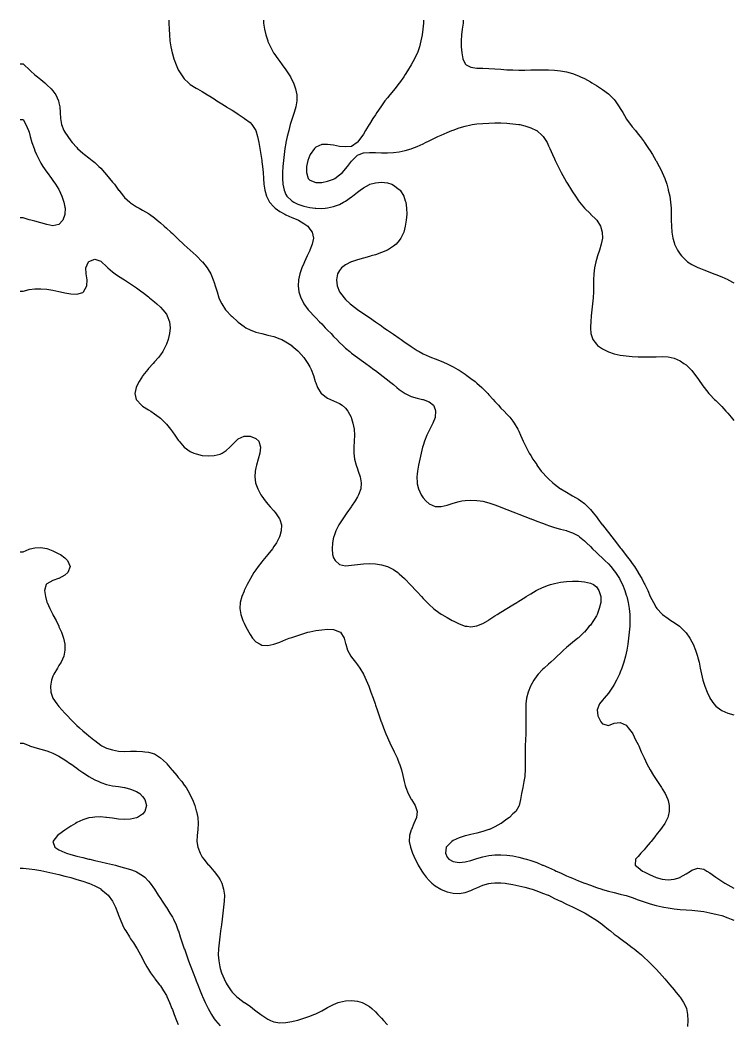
# Model space of a CAD drawing. Header units: inches. Extents: x 2679276 to 2679656, y 1246784 to 1247152.
# Drawn here: x 2679276 to 2679335.6, y 1247068 to 1247152 of the extents above; entities that cross this region are included whole.
import ezdxf

# ---------------------------------------------------------------- set-up
doc = ezdxf.new("R2010")
doc.units = ezdxf.units.IN
doc.header["$MEASUREMENT"] = 0
for name, color, linetype in [('445', 7, 'Continuous'), ('446', 7, 'Continuous'), ('447', 7, 'Continuous'), ('448', 7, 'Continuous'), ('449', 7, 'Continuous'), ('450', 7, 'Continuous'), ('451', 7, 'Continuous'), ('452', 7, 'Continuous'), ('453', 7, 'Continuous')]:
    doc.layers.add(name, color=color, linetype=linetype)

msp = doc.modelspace()

# ---------------------------------------------------------------- linework, layer by layer
at = {"layer": '445', "elevation": 445}
msp.add_lwpolyline([(2679313.096, 1247152), (2679313.096, 1247151.75), (2679313.014, 1247151.25), (2679312.958, 1247150.75), (2679312.933, 1247150.25), (2679312.939, 1247149.75), (2679312.981, 1247149.25), (2679313.073, 1247148.75), (2679313.25, 1247148.339), (2679313.346, 1247148.25), (2679313.75, 1247148.056), (2679314.25, 1247147.984), (2679314.75, 1247147.966), (2679315.25, 1247147.947), (2679315.75, 1247147.913), (2679316.25, 1247147.876), (2679316.75, 1247147.844), (2679317.25, 1247147.824), (2679317.75, 1247147.815), (2679318.25, 1247147.814), (2679318.75, 1247147.821), (2679319.25, 1247147.832), (2679319.75, 1247147.842), (2679320.25, 1247147.839), (2679320.75, 1247147.812), (2679321.235, 1247147.75), (2679321.25, 1247147.748), (2679321.75, 1247147.656), (2679322.25, 1247147.523), (2679322.75, 1247147.337), (2679322.925, 1247147.25), (2679323.25, 1247147.106), (2679323.75, 1247146.823), (2679323.861, 1247146.75), (2679324.25, 1247146.524), (2679324.669, 1247146.25), (2679324.75, 1247146.197), (2679325.25, 1247145.835), (2679325.35, 1247145.75), (2679325.75, 1247145.34), (2679325.825, 1247145.25), (2679326.162, 1247144.75), (2679326.25, 1247144.597), (2679326.455, 1247144.25), (2679326.747, 1247143.75), (2679326.75, 1247143.745), (2679327.105, 1247143.25), (2679327.25, 1247143.063), (2679327.511, 1247142.75), (2679327.75, 1247142.46), (2679327.921, 1247142.25), (2679328.25, 1247141.803), (2679328.289, 1247141.75), (2679328.622, 1247141.25), (2679328.75, 1247141.04), (2679328.936, 1247140.75), (2679329.23, 1247140.25), (2679329.25, 1247140.213), (2679329.517, 1247139.75), (2679329.75, 1247139.256), (2679329.753, 1247139.25), (2679329.965, 1247138.75), (2679330.133, 1247138.25), (2679330.25, 1247137.814), (2679330.27, 1247137.75), (2679330.39, 1247137.25), (2679330.466, 1247136.75), (2679330.503, 1247136.25), (2679330.515, 1247135.75), (2679330.519, 1247135.25), (2679330.534, 1247134.75), (2679330.575, 1247134.25), (2679330.655, 1247133.75), (2679330.75, 1247133.372), (2679330.8, 1247133.25), (2679331.049, 1247132.75), (2679331.25, 1247132.407), (2679331.378, 1247132.25), (2679331.75, 1247131.869), (2679331.885, 1247131.75), (2679332.25, 1247131.547), (2679332.75, 1247131.291), (2679332.815, 1247131.25), (2679333.25, 1247131.101), (2679333.75, 1247130.899), (2679334.07, 1247130.75), (2679334.25, 1247130.691), (2679334.75, 1247130.499), (2679335.25, 1247130.269), (2679335.285, 1247130.25), (2679335.75, 1247130.005)], dxfattribs=at)
at = {"layer": '446', "elevation": 446}
msp.add_lwpolyline([(2679309.771, 1247152), (2679309.771, 1247151.75), (2679309.75, 1247151.484), (2679309.73, 1247151.25), (2679309.662, 1247150.75), (2679309.564, 1247150.25), (2679309.432, 1247149.75), (2679309.26, 1247149.25), (2679309.25, 1247149.227), (2679309.015, 1247148.75), (2679308.75, 1247148.255), (2679308.747, 1247148.25), (2679308.439, 1247147.75), (2679308.25, 1247147.446), (2679308.122, 1247147.25), (2679307.772, 1247146.75), (2679307.75, 1247146.722), (2679307.367, 1247146.25), (2679307.25, 1247146.107), (2679306.945, 1247145.75), (2679306.75, 1247145.502), (2679306.551, 1247145.25), (2679306.25, 1247144.823), (2679306.199, 1247144.75), (2679305.867, 1247144.25), (2679305.75, 1247144.068), (2679305.542, 1247143.75), (2679305.25, 1247143.286), (2679305.227, 1247143.25), (2679304.927, 1247142.75), (2679304.75, 1247142.446), (2679304.609, 1247142.25), (2679304.25, 1247141.772), (2679304.219, 1247141.75), (2679303.75, 1247141.426), (2679303.25, 1247141.381), (2679302.75, 1247141.427), (2679302.25, 1247141.516), (2679301.75, 1247141.594), (2679301.25, 1247141.58), (2679300.75, 1247141.348), (2679300.657, 1247141.25), (2679300.285, 1247140.75), (2679300.25, 1247140.685), (2679300.093, 1247140.25), (2679299.984, 1247139.75), (2679299.971, 1247139.25), (2679300.12, 1247138.75), (2679300.25, 1247138.595), (2679300.75, 1247138.392), (2679301.25, 1247138.399), (2679301.75, 1247138.508), (2679302.25, 1247138.694), (2679302.351, 1247138.75), (2679302.75, 1247139.032), (2679302.996, 1247139.25), (2679303.25, 1247139.548), (2679303.423, 1247139.75), (2679303.75, 1247140.197), (2679303.806, 1247140.25), (2679304.25, 1247140.698), (2679304.4, 1247140.75), (2679304.75, 1247140.893), (2679305.25, 1247140.918), (2679305.75, 1247140.904), (2679306.25, 1247140.889), (2679306.75, 1247140.889), (2679307.25, 1247140.918), (2679307.75, 1247140.983), (2679308.25, 1247141.085), (2679308.75, 1247141.228), (2679308.809, 1247141.25), (2679309.25, 1247141.424), (2679309.75, 1247141.652), (2679309.947, 1247141.75), (2679310.25, 1247141.899), (2679310.75, 1247142.144), (2679310.979, 1247142.25), (2679311.25, 1247142.374), (2679311.75, 1247142.585), (2679312.16, 1247142.75), (2679312.25, 1247142.787), (2679312.75, 1247142.966), (2679313.25, 1247143.119), (2679313.75, 1247143.234), (2679313.853, 1247143.25), (2679314.25, 1247143.306), (2679314.75, 1247143.348), (2679315.25, 1247143.372), (2679315.75, 1247143.384), (2679316.25, 1247143.383), (2679316.75, 1247143.365), (2679317.25, 1247143.327), (2679317.75, 1247143.266), (2679317.845, 1247143.25), (2679318.25, 1247143.15), (2679318.75, 1247142.981), (2679319.248, 1247142.75), (2679319.25, 1247142.748), (2679319.75, 1247142.299), (2679319.797, 1247142.25), (2679320.119, 1247141.75), (2679320.25, 1247141.473), (2679320.357, 1247141.25), (2679320.579, 1247140.75), (2679320.75, 1247140.377), (2679320.81, 1247140.25), (2679321.052, 1247139.75), (2679321.25, 1247139.357), (2679321.305, 1247139.25), (2679321.572, 1247138.75), (2679321.75, 1247138.436), (2679321.857, 1247138.25), (2679322.161, 1247137.75), (2679322.25, 1247137.613), (2679322.489, 1247137.25), (2679322.75, 1247136.881), (2679322.848, 1247136.75), (2679323.25, 1247136.264), (2679323.263, 1247136.25), (2679323.75, 1247135.767), (2679323.768, 1247135.75), (2679324.25, 1247135.281), (2679324.277, 1247135.25), (2679324.595, 1247134.75), (2679324.742, 1247134.25), (2679324.747, 1247133.75), (2679324.652, 1247133.25), (2679324.499, 1247132.75), (2679324.336, 1247132.25), (2679324.25, 1247131.948), (2679324.197, 1247131.75), (2679324.095, 1247131.25), (2679324.04, 1247130.75), (2679324.016, 1247130.25), (2679324.005, 1247129.75), (2679323.993, 1247129.25), (2679323.969, 1247128.75), (2679323.929, 1247128.25), (2679323.877, 1247127.75), (2679323.821, 1247127.25), (2679323.77, 1247126.75), (2679323.75, 1247126.31), (2679323.747, 1247126.25), (2679323.75, 1247126.208), (2679323.788, 1247125.75), (2679323.955, 1247125.25), (2679324.25, 1247124.856), (2679324.355, 1247124.75), (2679324.75, 1247124.476), (2679325.197, 1247124.25), (2679325.25, 1247124.227), (2679325.75, 1247124.064), (2679326.25, 1247123.954), (2679326.75, 1247123.883), (2679327.25, 1247123.839), (2679327.75, 1247123.815), (2679328.25, 1247123.806), (2679328.75, 1247123.809), (2679329.25, 1247123.821), (2679329.75, 1247123.829), (2679330.25, 1247123.802), (2679330.506, 1247123.75), (2679330.75, 1247123.688), (2679331.25, 1247123.462), (2679331.571, 1247123.25), (2679331.75, 1247123.127), (2679332.149, 1247122.75), (2679332.25, 1247122.651), (2679332.548, 1247122.25), (2679332.75, 1247121.994), (2679332.898, 1247121.75), (2679333.25, 1247121.271), (2679333.263, 1247121.25), (2679333.654, 1247120.75), (2679333.75, 1247120.656), (2679334.134, 1247120.25), (2679334.25, 1247120.147), (2679334.642, 1247119.75), (2679334.75, 1247119.65), (2679335.098, 1247119.25), (2679335.25, 1247119.08), (2679335.52, 1247118.75), (2679335.75, 1247118.493)], dxfattribs=at)
at = {"layer": '447', "elevation": 447}
msp.add_lwpolyline([(2679296.394, 1247152), (2679296.394, 1247151.75), (2679296.463, 1247151.25), (2679296.573, 1247150.75), (2679296.732, 1247150.25), (2679296.75, 1247150.209), (2679296.96, 1247149.75), (2679297.23, 1247149.25), (2679297.25, 1247149.222), (2679297.575, 1247148.75), (2679297.75, 1247148.523), (2679297.952, 1247148.25), (2679298.25, 1247147.839), (2679298.312, 1247147.75), (2679298.628, 1247147.25), (2679298.75, 1247147.008), (2679298.883, 1247146.75), (2679299.07, 1247146.25), (2679299.172, 1247145.75), (2679299.18, 1247145.25), (2679299.094, 1247144.75), (2679298.945, 1247144.25), (2679298.773, 1247143.75), (2679298.75, 1247143.686), (2679298.623, 1247143.25), (2679298.49, 1247142.75), (2679298.37, 1247142.25), (2679298.263, 1247141.75), (2679298.25, 1247141.683), (2679298.172, 1247141.25), (2679298.099, 1247140.75), (2679298.045, 1247140.25), (2679298.007, 1247139.75), (2679297.984, 1247139.25), (2679297.976, 1247138.75), (2679298, 1247138.25), (2679298.097, 1247137.75), (2679298.25, 1247137.411), (2679298.341, 1247137.25), (2679298.75, 1247136.866), (2679298.931, 1247136.75), (2679299.25, 1247136.599), (2679299.75, 1247136.433), (2679300.25, 1247136.316), (2679300.706, 1247136.25), (2679300.75, 1247136.243), (2679301.25, 1247136.225), (2679301.531, 1247136.25), (2679301.75, 1247136.271), (2679302.25, 1247136.384), (2679302.75, 1247136.569), (2679303.089, 1247136.75), (2679303.25, 1247136.84), (2679303.75, 1247137.19), (2679303.827, 1247137.25), (2679304.25, 1247137.58), (2679304.477, 1247137.75), (2679304.75, 1247137.953), (2679305.25, 1247138.237), (2679305.293, 1247138.25), (2679305.75, 1247138.383), (2679306.25, 1247138.423), (2679306.75, 1247138.363), (2679307.114, 1247138.25), (2679307.25, 1247138.185), (2679307.75, 1247137.809), (2679307.811, 1247137.75), (2679308.122, 1247137.25), (2679308.25, 1247136.865), (2679308.286, 1247136.75), (2679308.362, 1247136.25), (2679308.373, 1247135.75), (2679308.334, 1247135.25), (2679308.251, 1247134.75), (2679308.25, 1247134.746), (2679308.116, 1247134.25), (2679307.888, 1247133.75), (2679307.75, 1247133.56), (2679307.494, 1247133.25), (2679307.25, 1247133.059), (2679306.763, 1247132.75), (2679306.75, 1247132.744), (2679306.25, 1247132.534), (2679305.75, 1247132.361), (2679305.394, 1247132.25), (2679305.25, 1247132.209), (2679304.75, 1247132.069), (2679304.25, 1247131.926), (2679303.75, 1247131.761), (2679303.725, 1247131.75), (2679303.25, 1247131.506), (2679302.913, 1247131.25), (2679302.75, 1247131.04), (2679302.583, 1247130.75), (2679302.485, 1247130.25), (2679302.542, 1247129.75), (2679302.746, 1247129.25), (2679302.75, 1247129.244), (2679303.127, 1247128.75), (2679303.25, 1247128.619), (2679303.645, 1247128.25), (2679303.75, 1247128.16), (2679304.25, 1247127.774), (2679304.284, 1247127.75), (2679304.75, 1247127.43), (2679305.017, 1247127.25), (2679305.25, 1247127.093), (2679305.746, 1247126.75), (2679305.75, 1247126.747), (2679306.25, 1247126.401), (2679306.462, 1247126.25), (2679306.75, 1247126.052), (2679307.182, 1247125.75), (2679307.25, 1247125.703), (2679307.75, 1247125.36), (2679307.908, 1247125.25), (2679308.25, 1247125.013), (2679308.624, 1247124.75), (2679308.75, 1247124.664), (2679309.25, 1247124.341), (2679309.402, 1247124.25), (2679309.75, 1247124.066), (2679310.25, 1247123.836), (2679310.454, 1247123.75), (2679310.75, 1247123.639), (2679311.25, 1247123.447), (2679311.694, 1247123.25), (2679311.75, 1247123.226), (2679312.25, 1247122.976), (2679312.639, 1247122.75), (2679312.75, 1247122.679), (2679313.25, 1247122.352), (2679313.409, 1247122.25), (2679313.75, 1247121.998), (2679314.087, 1247121.75), (2679314.25, 1247121.606), (2679314.663, 1247121.25), (2679314.75, 1247121.156), (2679315.151, 1247120.75), (2679315.25, 1247120.627), (2679315.593, 1247120.25), (2679315.75, 1247120.058), (2679316.041, 1247119.75), (2679316.25, 1247119.517), (2679316.521, 1247119.25), (2679316.75, 1247119.005), (2679316.989, 1247118.75), (2679317.25, 1247118.423), (2679317.376, 1247118.25), (2679317.668, 1247117.75), (2679317.75, 1247117.585), (2679317.903, 1247117.25), (2679318.121, 1247116.75), (2679318.25, 1247116.478), (2679318.358, 1247116.25), (2679318.629, 1247115.75), (2679318.75, 1247115.552), (2679318.938, 1247115.25), (2679319.25, 1247114.784), (2679319.272, 1247114.75), (2679319.638, 1247114.25), (2679319.75, 1247114.127), (2679320.071, 1247113.75), (2679320.25, 1247113.591), (2679320.605, 1247113.25), (2679320.75, 1247113.148), (2679321.25, 1247112.77), (2679321.276, 1247112.75), (2679321.75, 1247112.47), (2679322.115, 1247112.25), (2679322.25, 1247112.182), (2679322.75, 1247111.897), (2679322.954, 1247111.75), (2679323.25, 1247111.537), (2679323.543, 1247111.25), (2679323.75, 1247111.035), (2679323.98, 1247110.75), (2679324.25, 1247110.406), (2679324.367, 1247110.25), (2679324.745, 1247109.75), (2679324.75, 1247109.744), (2679325.145, 1247109.25), (2679325.25, 1247109.116), (2679325.542, 1247108.75), (2679325.75, 1247108.482), (2679325.931, 1247108.25), (2679326.25, 1247107.832), (2679326.314, 1247107.75), (2679326.695, 1247107.25), (2679326.75, 1247107.176), (2679327.078, 1247106.75), (2679327.25, 1247106.497), (2679327.432, 1247106.25), (2679327.742, 1247105.75), (2679327.75, 1247105.736), (2679328.047, 1247105.25), (2679328.25, 1247104.837), (2679328.298, 1247104.75), (2679328.544, 1247104.25), (2679328.75, 1247103.76), (2679328.755, 1247103.75), (2679329.018, 1247103.25), (2679329.25, 1247102.838), (2679329.32, 1247102.75), (2679329.75, 1247102.278), (2679329.785, 1247102.25), (2679330.25, 1247101.894), (2679330.479, 1247101.75), (2679330.75, 1247101.56), (2679331.194, 1247101.25), (2679331.25, 1247101.2), (2679331.72, 1247100.75), (2679331.75, 1247100.709), (2679332.084, 1247100.25), (2679332.25, 1247099.939), (2679332.352, 1247099.75), (2679332.559, 1247099.25), (2679332.716, 1247098.75), (2679332.75, 1247098.612), (2679332.839, 1247098.25), (2679332.942, 1247097.75), (2679333.047, 1247097.25), (2679333.171, 1247096.75), (2679333.25, 1247096.489), (2679333.325, 1247096.25), (2679333.516, 1247095.75), (2679333.75, 1247095.252), (2679333.751, 1247095.25), (2679334.092, 1247094.75), (2679334.25, 1247094.574), (2679334.659, 1247094.25), (2679334.75, 1247094.192), (2679335.25, 1247093.979), (2679335.75, 1247093.844)], dxfattribs=at)
at = {"layer": '448', "elevation": 448}
msp.add_lwpolyline([(2679288.447, 1247152), (2679288.447, 1247151.75), (2679288.477, 1247151.25), (2679288.507, 1247150.75), (2679288.552, 1247150.25), (2679288.624, 1247149.75), (2679288.731, 1247149.25), (2679288.75, 1247149.182), (2679288.885, 1247148.75), (2679289.071, 1247148.25), (2679289.25, 1247147.832), (2679289.294, 1247147.75), (2679289.614, 1247147.25), (2679289.75, 1247147.068), (2679290.096, 1247146.75), (2679290.25, 1247146.619), (2679290.75, 1247146.302), (2679290.846, 1247146.25), (2679291.25, 1247146.016), (2679291.699, 1247145.75), (2679291.75, 1247145.718), (2679292.25, 1247145.398), (2679292.476, 1247145.25), (2679292.75, 1247145.075), (2679293.25, 1247144.757), (2679293.26, 1247144.75), (2679293.75, 1247144.45), (2679294.053, 1247144.25), (2679294.25, 1247144.129), (2679294.75, 1247143.791), (2679294.803, 1247143.75), (2679295.25, 1247143.421), (2679295.397, 1247143.25), (2679295.75, 1247142.75), (2679295.75, 1247142.75), (2679295.887, 1247142.25), (2679295.984, 1247141.75), (2679296.065, 1247141.25), (2679296.147, 1247140.75), (2679296.23, 1247140.25), (2679296.25, 1247140.133), (2679296.293, 1247139.75), (2679296.343, 1247139.25), (2679296.381, 1247138.75), (2679296.421, 1247138.25), (2679296.492, 1247137.75), (2679296.633, 1247137.25), (2679296.75, 1247137.028), (2679296.895, 1247136.75), (2679297.25, 1247136.355), (2679297.362, 1247136.25), (2679297.75, 1247135.974), (2679298.171, 1247135.75), (2679298.25, 1247135.709), (2679298.75, 1247135.481), (2679299.25, 1247135.273), (2679299.303, 1247135.25), (2679299.75, 1247134.967), (2679300.078, 1247134.75), (2679300.25, 1247134.509), (2679300.452, 1247134.25), (2679300.553, 1247133.75), (2679300.465, 1247133.25), (2679300.27, 1247132.75), (2679300.25, 1247132.706), (2679300.043, 1247132.25), (2679299.804, 1247131.75), (2679299.75, 1247131.624), (2679299.582, 1247131.25), (2679299.41, 1247130.75), (2679299.31, 1247130.25), (2679299.289, 1247129.75), (2679299.348, 1247129.25), (2679299.501, 1247128.75), (2679299.75, 1247128.28), (2679299.766, 1247128.25), (2679300.129, 1247127.75), (2679300.25, 1247127.617), (2679300.581, 1247127.25), (2679300.75, 1247127.079), (2679301.07, 1247126.75), (2679301.25, 1247126.567), (2679301.555, 1247126.25), (2679301.75, 1247126.044), (2679302.031, 1247125.75), (2679302.25, 1247125.516), (2679302.512, 1247125.25), (2679302.75, 1247125.006), (2679303.027, 1247124.75), (2679303.25, 1247124.542), (2679303.602, 1247124.25), (2679303.75, 1247124.127), (2679304.246, 1247123.75), (2679304.25, 1247123.747), (2679304.75, 1247123.384), (2679304.938, 1247123.25), (2679305.25, 1247123.025), (2679305.63, 1247122.75), (2679305.75, 1247122.661), (2679306.25, 1247122.286), (2679306.298, 1247122.25), (2679306.75, 1247121.891), (2679306.929, 1247121.75), (2679307.25, 1247121.481), (2679307.547, 1247121.25), (2679307.75, 1247121.084), (2679308.25, 1247120.751), (2679308.252, 1247120.75), (2679308.75, 1247120.491), (2679309.25, 1247120.336), (2679309.688, 1247120.25), (2679309.75, 1247120.233), (2679310.25, 1247120.043), (2679310.603, 1247119.75), (2679310.75, 1247119.414), (2679310.793, 1247119.25), (2679310.754, 1247118.75), (2679310.75, 1247118.74), (2679310.56, 1247118.25), (2679310.312, 1247117.75), (2679310.25, 1247117.629), (2679310.064, 1247117.25), (2679309.861, 1247116.75), (2679309.75, 1247116.4), (2679309.701, 1247116.25), (2679309.569, 1247115.75), (2679309.456, 1247115.25), (2679309.356, 1247114.75), (2679309.274, 1247114.25), (2679309.25, 1247113.991), (2679309.226, 1247113.75), (2679309.237, 1247113.25), (2679309.25, 1247113.178), (2679309.346, 1247112.75), (2679309.578, 1247112.25), (2679309.75, 1247111.995), (2679309.973, 1247111.75), (2679310.25, 1247111.516), (2679310.75, 1247111.289), (2679311.25, 1247111.27), (2679311.75, 1247111.393), (2679312.25, 1247111.559), (2679312.75, 1247111.704), (2679312.991, 1247111.75), (2679313.25, 1247111.792), (2679313.75, 1247111.819), (2679314.25, 1247111.793), (2679314.524, 1247111.75), (2679314.75, 1247111.715), (2679315.25, 1247111.584), (2679315.75, 1247111.416), (2679316.188, 1247111.25), (2679316.25, 1247111.227), (2679316.75, 1247111.028), (2679317.25, 1247110.836), (2679317.475, 1247110.75), (2679317.75, 1247110.645), (2679318.25, 1247110.454), (2679318.75, 1247110.262), (2679318.781, 1247110.25), (2679319.25, 1247110.064), (2679319.75, 1247109.872), (2679320.087, 1247109.75), (2679320.25, 1247109.691), (2679320.75, 1247109.527), (2679321.25, 1247109.391), (2679321.75, 1247109.26), (2679321.779, 1247109.25), (2679322.25, 1247109.082), (2679322.75, 1247108.812), (2679322.827, 1247108.75), (2679323.25, 1247108.414), (2679323.411, 1247108.25), (2679323.75, 1247107.927), (2679323.915, 1247107.75), (2679324.25, 1247107.431), (2679324.428, 1247107.25), (2679324.75, 1247106.962), (2679324.962, 1247106.75), (2679325.25, 1247106.478), (2679325.455, 1247106.25), (2679325.75, 1247105.898), (2679325.859, 1247105.75), (2679326.174, 1247105.25), (2679326.25, 1247105.101), (2679326.423, 1247104.75), (2679326.622, 1247104.25), (2679326.75, 1247103.86), (2679326.788, 1247103.75), (2679326.918, 1247103.25), (2679327.005, 1247102.75), (2679327.05, 1247102.25), (2679327.058, 1247101.75), (2679327.037, 1247101.25), (2679326.998, 1247100.75), (2679326.946, 1247100.25), (2679326.882, 1247099.75), (2679326.798, 1247099.25), (2679326.75, 1247099.017), (2679326.693, 1247098.75), (2679326.558, 1247098.25), (2679326.384, 1247097.75), (2679326.25, 1247097.409), (2679326.172, 1247097.25), (2679325.928, 1247096.75), (2679325.75, 1247096.391), (2679325.652, 1247096.25), (2679325.308, 1247095.75), (2679325.25, 1247095.659), (2679324.89, 1247095.25), (2679324.75, 1247095.066), (2679324.517, 1247094.75), (2679324.319, 1247094.25), (2679324.368, 1247093.75), (2679324.634, 1247093.25), (2679324.75, 1247093.079), (2679325.25, 1247092.943), (2679325.75, 1247093.132), (2679326.25, 1247093.213), (2679326.75, 1247092.98), (2679326.914, 1247092.75), (2679327.25, 1247092.333), (2679327.288, 1247092.25), (2679327.532, 1247091.75), (2679327.75, 1247091.345), (2679327.788, 1247091.25), (2679328.003, 1247090.75), (2679328.245, 1247090.25), (2679328.25, 1247090.241), (2679328.476, 1247089.75), (2679328.744, 1247089.25), (2679328.75, 1247089.24), (2679329.035, 1247088.75), (2679329.25, 1247088.418), (2679329.362, 1247088.25), (2679329.696, 1247087.75), (2679329.75, 1247087.659), (2679330.002, 1247087.25), (2679330.228, 1247086.75), (2679330.25, 1247086.658), (2679330.345, 1247086.25), (2679330.345, 1247085.75), (2679330.25, 1247085.349), (2679330.226, 1247085.25), (2679329.979, 1247084.75), (2679329.75, 1247084.429), (2679329.628, 1247084.25), (2679329.25, 1247083.783), (2679329.227, 1247083.75), (2679328.837, 1247083.25), (2679328.75, 1247083.151), (2679328.425, 1247082.75), (2679328.25, 1247082.549), (2679327.962, 1247082.25), (2679327.75, 1247081.969), (2679327.535, 1247081.75), (2679327.494, 1247081.25), (2679327.75, 1247081.067), (2679328.111, 1247080.75), (2679328.25, 1247080.689), (2679328.75, 1247080.452), (2679329.189, 1247080.25), (2679329.25, 1247080.229), (2679329.75, 1247080.099), (2679330.25, 1247080.039), (2679330.75, 1247080.076), (2679331.25, 1247080.238), (2679331.274, 1247080.25), (2679331.75, 1247080.543), (2679332.117, 1247080.75), (2679332.25, 1247080.839), (2679332.75, 1247081.005), (2679333.25, 1247080.918), (2679333.507, 1247080.75), (2679333.75, 1247080.622), (2679334.25, 1247080.253), (2679334.254, 1247080.25), (2679334.75, 1247079.914), (2679335.011, 1247079.75), (2679335.25, 1247079.61), (2679335.75, 1247079.344)], dxfattribs=at)
at = {"layer": '449', "elevation": 449}
msp.add_lwpolyline([(2679276, 1247148.345), (2679276.25, 1247148.345), (2679276.346, 1247148.25), (2679276.75, 1247147.868), (2679276.879, 1247147.75), (2679277.25, 1247147.427), (2679277.458, 1247147.25), (2679277.75, 1247147.012), (2679278.061, 1247146.75), (2679278.25, 1247146.585), (2679278.598, 1247146.25), (2679278.75, 1247146.069), (2679278.986, 1247145.75), (2679279.214, 1247145.25), (2679279.25, 1247145.08), (2679279.32, 1247144.75), (2679279.355, 1247144.25), (2679279.387, 1247143.75), (2679279.475, 1247143.25), (2679279.664, 1247142.75), (2679279.75, 1247142.602), (2679279.986, 1247142.25), (2679280.25, 1247141.901), (2679280.374, 1247141.75), (2679280.75, 1247141.32), (2679280.819, 1247141.25), (2679281.25, 1247140.857), (2679281.382, 1247140.75), (2679281.75, 1247140.469), (2679282.033, 1247140.25), (2679282.25, 1247140.07), (2679282.603, 1247139.75), (2679282.75, 1247139.599), (2679283.075, 1247139.25), (2679283.25, 1247139.043), (2679283.5, 1247138.75), (2679283.75, 1247138.43), (2679283.893, 1247138.25), (2679284.25, 1247137.76), (2679284.257, 1247137.75), (2679284.657, 1247137.25), (2679284.75, 1247137.144), (2679285.179, 1247136.75), (2679285.25, 1247136.692), (2679285.75, 1247136.379), (2679285.985, 1247136.25), (2679286.25, 1247136.1), (2679286.75, 1247135.8), (2679286.825, 1247135.75), (2679287.25, 1247135.439), (2679287.486, 1247135.25), (2679287.75, 1247135.023), (2679288.066, 1247134.75), (2679288.25, 1247134.584), (2679288.621, 1247134.25), (2679288.75, 1247134.131), (2679289.159, 1247133.75), (2679289.25, 1247133.665), (2679289.694, 1247133.25), (2679289.75, 1247133.198), (2679290.24, 1247132.75), (2679290.25, 1247132.741), (2679290.75, 1247132.281), (2679290.783, 1247132.25), (2679291.25, 1247131.775), (2679291.272, 1247131.75), (2679291.672, 1247131.25), (2679291.75, 1247131.131), (2679291.974, 1247130.75), (2679292.179, 1247130.25), (2679292.25, 1247130.03), (2679292.342, 1247129.75), (2679292.492, 1247129.25), (2679292.653, 1247128.75), (2679292.75, 1247128.51), (2679292.885, 1247128.25), (2679293.208, 1247127.75), (2679293.25, 1247127.698), (2679293.668, 1247127.25), (2679293.75, 1247127.173), (2679294.218, 1247126.75), (2679294.25, 1247126.724), (2679294.75, 1247126.35), (2679294.908, 1247126.25), (2679295.25, 1247126.066), (2679295.75, 1247125.879), (2679296.246, 1247125.75), (2679296.25, 1247125.749), (2679296.75, 1247125.636), (2679297.25, 1247125.502), (2679297.75, 1247125.323), (2679297.906, 1247125.25), (2679298.25, 1247125.069), (2679298.741, 1247124.75), (2679298.75, 1247124.743), (2679299.25, 1247124.304), (2679299.305, 1247124.25), (2679299.75, 1247123.755), (2679299.754, 1247123.75), (2679300.102, 1247123.25), (2679300.25, 1247122.968), (2679300.365, 1247122.75), (2679300.553, 1247122.25), (2679300.711, 1247121.75), (2679300.75, 1247121.626), (2679300.895, 1247121.25), (2679301.212, 1247120.75), (2679301.25, 1247120.71), (2679301.75, 1247120.362), (2679301.977, 1247120.25), (2679302.25, 1247120.139), (2679302.75, 1247119.898), (2679302.952, 1247119.75), (2679303.25, 1247119.498), (2679303.441, 1247119.25), (2679303.717, 1247118.75), (2679303.75, 1247118.658), (2679303.872, 1247118.25), (2679303.959, 1247117.75), (2679303.995, 1247117.25), (2679303.984, 1247116.75), (2679303.953, 1247116.25), (2679303.944, 1247115.75), (2679303.993, 1247115.25), (2679304.129, 1247114.75), (2679304.25, 1247114.436), (2679304.319, 1247114.25), (2679304.482, 1247113.75), (2679304.563, 1247113.25), (2679304.517, 1247112.75), (2679304.338, 1247112.25), (2679304.25, 1247112.089), (2679304.057, 1247111.75), (2679303.75, 1247111.299), (2679303.715, 1247111.25), (2679303.358, 1247110.75), (2679303.25, 1247110.592), (2679303.014, 1247110.25), (2679302.75, 1247109.835), (2679302.698, 1247109.75), (2679302.447, 1247109.25), (2679302.257, 1247108.75), (2679302.25, 1247108.714), (2679302.152, 1247108.25), (2679302.115, 1247107.75), (2679302.166, 1247107.25), (2679302.25, 1247106.992), (2679302.384, 1247106.75), (2679302.75, 1247106.436), (2679303.25, 1247106.325), (2679303.75, 1247106.357), (2679304.25, 1247106.422), (2679304.75, 1247106.476), (2679305.25, 1247106.496), (2679305.75, 1247106.471), (2679306.25, 1247106.394), (2679306.749, 1247106.25), (2679306.75, 1247106.25), (2679307.25, 1247106.012), (2679307.631, 1247105.75), (2679307.75, 1247105.658), (2679308.195, 1247105.25), (2679308.25, 1247105.193), (2679308.668, 1247104.75), (2679308.75, 1247104.66), (2679309.135, 1247104.25), (2679309.25, 1247104.126), (2679309.602, 1247103.75), (2679309.75, 1247103.59), (2679310.072, 1247103.25), (2679310.25, 1247103.068), (2679310.6, 1247102.75), (2679310.75, 1247102.623), (2679311.25, 1247102.276), (2679311.297, 1247102.25), (2679311.75, 1247101.988), (2679312.186, 1247101.75), (2679312.25, 1247101.711), (2679312.75, 1247101.459), (2679313.25, 1247101.271), (2679313.431, 1247101.25), (2679313.75, 1247101.213), (2679314.064, 1247101.25), (2679314.25, 1247101.281), (2679314.75, 1247101.487), (2679315.2, 1247101.75), (2679315.25, 1247101.785), (2679315.75, 1247102.121), (2679315.946, 1247102.25), (2679316.25, 1247102.447), (2679316.746, 1247102.75), (2679316.75, 1247102.752), (2679317.25, 1247103.041), (2679317.59, 1247103.25), (2679317.75, 1247103.345), (2679318.25, 1247103.662), (2679318.378, 1247103.75), (2679318.75, 1247103.97), (2679319.209, 1247104.25), (2679319.25, 1247104.27), (2679319.75, 1247104.503), (2679320.25, 1247104.701), (2679320.396, 1247104.75), (2679320.75, 1247104.839), (2679321.25, 1247104.935), (2679321.75, 1247105.002), (2679322.25, 1247105.034), (2679322.75, 1247105.028), (2679323.25, 1247104.986), (2679323.75, 1247104.873), (2679323.993, 1247104.75), (2679324.25, 1247104.552), (2679324.457, 1247104.25), (2679324.618, 1247103.75), (2679324.615, 1247103.25), (2679324.491, 1247102.75), (2679324.305, 1247102.25), (2679324.25, 1247102.126), (2679324.001, 1247101.75), (2679323.75, 1247101.356), (2679323.657, 1247101.25), (2679323.25, 1247100.761), (2679323.238, 1247100.75), (2679322.75, 1247100.29), (2679322.699, 1247100.25), (2679322.25, 1247099.887), (2679322.079, 1247099.75), (2679321.75, 1247099.475), (2679321.501, 1247099.25), (2679321.25, 1247099.013), (2679320.974, 1247098.75), (2679320.75, 1247098.528), (2679320.441, 1247098.25), (2679320.25, 1247098.076), (2679319.883, 1247097.75), (2679319.75, 1247097.631), (2679319.385, 1247097.25), (2679319.25, 1247097.102), (2679319.002, 1247096.75), (2679318.75, 1247096.3), (2679318.728, 1247096.25), (2679318.53, 1247095.75), (2679318.411, 1247095.25), (2679318.355, 1247094.75), (2679318.341, 1247094.25), (2679318.343, 1247093.75), (2679318.347, 1247093.25), (2679318.343, 1247092.75), (2679318.329, 1247092.25), (2679318.308, 1247091.75), (2679318.287, 1247091.25), (2679318.274, 1247090.75), (2679318.274, 1247090.25), (2679318.283, 1247089.75), (2679318.286, 1247089.25), (2679318.258, 1247088.75), (2679318.25, 1247088.685), (2679318.182, 1247088.25), (2679318.08, 1247087.75), (2679317.982, 1247087.25), (2679317.905, 1247086.75), (2679317.78, 1247086.25), (2679317.75, 1247086.207), (2679317.495, 1247085.75), (2679317.25, 1247085.563), (2679316.966, 1247085.25), (2679316.75, 1247085.119), (2679316.263, 1247084.75), (2679316.25, 1247084.743), (2679315.75, 1247084.462), (2679315.288, 1247084.25), (2679315.25, 1247084.234), (2679314.75, 1247084.063), (2679314.25, 1247083.941), (2679313.75, 1247083.834), (2679313.393, 1247083.75), (2679313.25, 1247083.711), (2679312.75, 1247083.535), (2679312.25, 1247083.31), (2679312.15, 1247083.25), (2679311.75, 1247082.844), (2679311.68, 1247082.75), (2679311.614, 1247082.25), (2679311.75, 1247081.93), (2679311.889, 1247081.75), (2679312.25, 1247081.552), (2679312.75, 1247081.478), (2679313.25, 1247081.537), (2679313.75, 1247081.661), (2679314.065, 1247081.75), (2679314.25, 1247081.815), (2679314.75, 1247081.967), (2679315.25, 1247082.066), (2679315.75, 1247082.113), (2679316.25, 1247082.123), (2679316.75, 1247082.098), (2679317.25, 1247082.038), (2679317.75, 1247081.939), (2679318.25, 1247081.799), (2679318.394, 1247081.75), (2679318.75, 1247081.651), (2679319.25, 1247081.487), (2679319.75, 1247081.271), (2679319.789, 1247081.25), (2679320.25, 1247081.074), (2679320.75, 1247080.832), (2679320.891, 1247080.75), (2679321.25, 1247080.602), (2679321.75, 1247080.377), (2679322.02, 1247080.25), (2679322.25, 1247080.159), (2679322.75, 1247079.958), (2679323.25, 1247079.757), (2679323.269, 1247079.75), (2679323.75, 1247079.57), (2679324.25, 1247079.394), (2679324.702, 1247079.25), (2679324.75, 1247079.234), (2679325.25, 1247079.089), (2679325.75, 1247078.962), (2679326.25, 1247078.84), (2679326.59, 1247078.75), (2679326.75, 1247078.704), (2679327.25, 1247078.543), (2679327.75, 1247078.368), (2679328.09, 1247078.25), (2679328.25, 1247078.192), (2679328.75, 1247078.029), (2679329.25, 1247077.89), (2679329.75, 1247077.777), (2679329.902, 1247077.75), (2679330.25, 1247077.681), (2679330.75, 1247077.606), (2679331.25, 1247077.553), (2679331.75, 1247077.517), (2679332.25, 1247077.484), (2679332.75, 1247077.441), (2679333.25, 1247077.372), (2679333.75, 1247077.278), (2679333.867, 1247077.25), (2679334.25, 1247077.168), (2679334.75, 1247077.032), (2679335.25, 1247076.86), (2679335.523, 1247076.75), (2679335.75, 1247076.65)], dxfattribs=at)
at = {"layer": '450', "elevation": 450}
for points in [[(2679276, 1247143.677), (2679276.25, 1247143.677), (2679276.482, 1247143.25), (2679276.703, 1247142.75), (2679276.75, 1247142.619), (2679276.854, 1247142.25), (2679276.995, 1247141.75), (2679277.172, 1247141.25), (2679277.25, 1247141.066), (2679277.372, 1247140.75), (2679277.615, 1247140.25), (2679277.75, 1247140.018), (2679277.907, 1247139.75), (2679278.25, 1247139.262), (2679278.259, 1247139.25), (2679278.623, 1247138.75), (2679278.75, 1247138.571), (2679278.975, 1247138.25), (2679279.25, 1247137.805), (2679279.284, 1247137.75), (2679279.51, 1247137.25), (2679279.678, 1247136.75), (2679279.75, 1247136.344), (2679279.766, 1247136.25), (2679279.757, 1247135.75), (2679279.75, 1247135.714), (2679279.588, 1247135.25), (2679279.25, 1247134.882), (2679278.75, 1247134.785), (2679278.25, 1247134.877), (2679277.75, 1247135.016), (2679277.25, 1247135.156), (2679276.895, 1247135.25), (2679276.75, 1247135.287), (2679276.25, 1247135.441), (2679276, 1247135.441)], [(2679276, 1247129.307), (2679276.25, 1247129.307), (2679276.75, 1247129.446), (2679277.25, 1247129.511), (2679277.75, 1247129.509), (2679278.25, 1247129.463), (2679278.75, 1247129.388), (2679279.25, 1247129.285), (2679279.398, 1247129.25), (2679279.75, 1247129.173), (2679280.25, 1247129.079), (2679280.75, 1247129.055), (2679281.25, 1247129.202), (2679281.322, 1247129.25), (2679281.6, 1247129.75), (2679281.615, 1247130.25), (2679281.529, 1247130.75), (2679281.519, 1247131.25), (2679281.72, 1247131.75), (2679281.75, 1247131.787), (2679282.25, 1247131.979), (2679282.75, 1247131.808), (2679282.81, 1247131.75), (2679283.25, 1247131.372), (2679283.36, 1247131.25), (2679283.75, 1247130.931), (2679283.964, 1247130.75), (2679284.25, 1247130.57), (2679284.747, 1247130.25), (2679284.75, 1247130.248), (2679285.25, 1247129.927), (2679285.5, 1247129.75), (2679285.75, 1247129.582), (2679286.197, 1247129.25), (2679286.25, 1247129.211), (2679286.75, 1247128.819), (2679286.836, 1247128.75), (2679287.25, 1247128.41), (2679287.443, 1247128.25), (2679287.75, 1247127.964), (2679287.962, 1247127.75), (2679288.25, 1247127.367), (2679288.327, 1247127.25), (2679288.515, 1247126.75), (2679288.57, 1247126.25), (2679288.522, 1247125.75), (2679288.393, 1247125.25), (2679288.25, 1247124.873), (2679288.199, 1247124.75), (2679287.945, 1247124.25), (2679287.75, 1247123.978), (2679287.582, 1247123.75), (2679287.25, 1247123.39), (2679287.133, 1247123.25), (2679286.75, 1247122.828), (2679286.686, 1247122.75), (2679286.29, 1247122.25), (2679286.25, 1247122.192), (2679285.959, 1247121.75), (2679285.75, 1247121.339), (2679285.708, 1247121.25), (2679285.62, 1247120.75), (2679285.721, 1247120.25), (2679285.75, 1247120.201), (2679286.158, 1247119.75), (2679286.25, 1247119.682), (2679286.75, 1247119.371), (2679286.945, 1247119.25), (2679287.25, 1247119.049), (2679287.654, 1247118.75), (2679287.75, 1247118.663), (2679288.178, 1247118.25), (2679288.25, 1247118.164), (2679288.595, 1247117.75), (2679288.75, 1247117.527), (2679288.957, 1247117.25), (2679289.25, 1247116.826), (2679289.312, 1247116.75), (2679289.749, 1247116.25), (2679289.75, 1247116.249), (2679290.25, 1247115.888), (2679290.556, 1247115.75), (2679290.75, 1247115.676), (2679291.25, 1247115.563), (2679291.75, 1247115.52), (2679292.25, 1247115.548), (2679292.75, 1247115.672), (2679292.907, 1247115.75), (2679293.25, 1247115.962), (2679293.571, 1247116.25), (2679293.75, 1247116.446), (2679294.052, 1247116.75), (2679294.25, 1247116.931), (2679294.75, 1247117.161), (2679295.25, 1247117.178), (2679295.75, 1247116.972), (2679295.976, 1247116.75), (2679296.14, 1247116.25), (2679296.078, 1247115.75), (2679295.938, 1247115.25), (2679295.8, 1247114.75), (2679295.75, 1247114.509), (2679295.692, 1247114.25), (2679295.655, 1247113.75), (2679295.719, 1247113.25), (2679295.75, 1247113.169), (2679295.896, 1247112.75), (2679296.17, 1247112.25), (2679296.25, 1247112.136), (2679296.523, 1247111.75), (2679296.75, 1247111.473), (2679296.943, 1247111.25), (2679297.25, 1247110.917), (2679297.391, 1247110.75), (2679297.726, 1247110.25), (2679297.75, 1247110.188), (2679297.874, 1247109.75), (2679297.871, 1247109.25), (2679297.75, 1247108.813), (2679297.732, 1247108.75), (2679297.465, 1247108.25), (2679297.25, 1247107.927), (2679297.123, 1247107.75), (2679296.75, 1247107.271), (2679296.733, 1247107.25), (2679296.319, 1247106.75), (2679296.25, 1247106.662), (2679295.928, 1247106.25), (2679295.75, 1247105.992), (2679295.58, 1247105.75), (2679295.281, 1247105.25), (2679295.25, 1247105.188), (2679295.006, 1247104.75), (2679294.772, 1247104.25), (2679294.75, 1247104.189), (2679294.567, 1247103.75), (2679294.432, 1247103.25), (2679294.396, 1247102.75), (2679294.47, 1247102.25), (2679294.638, 1247101.75), (2679294.75, 1247101.505), (2679294.877, 1247101.25), (2679295.144, 1247100.75), (2679295.25, 1247100.558), (2679295.47, 1247100.25), (2679295.75, 1247099.944), (2679296.102, 1247099.75), (2679296.25, 1247099.685), (2679296.75, 1247099.641), (2679297.243, 1247099.75), (2679297.25, 1247099.751), (2679297.75, 1247099.931), (2679298.25, 1247100.134), (2679298.531, 1247100.25), (2679298.75, 1247100.328), (2679299.25, 1247100.495), (2679299.75, 1247100.651), (2679300.084, 1247100.75), (2679300.25, 1247100.791), (2679300.75, 1247100.892), (2679301.25, 1247100.968), (2679301.75, 1247101.007), (2679302.25, 1247100.976), (2679302.75, 1247100.802), (2679302.824, 1247100.75), (2679303.129, 1247100.25), (2679303.25, 1247099.803), (2679303.263, 1247099.75), (2679303.405, 1247099.25), (2679303.686, 1247098.75), (2679303.75, 1247098.675), (2679304.07, 1247098.25), (2679304.25, 1247098.029), (2679304.439, 1247097.75), (2679304.746, 1247097.25), (2679304.75, 1247097.242), (2679304.984, 1247096.75), (2679305.188, 1247096.25), (2679305.25, 1247096.084), (2679305.372, 1247095.75), (2679305.547, 1247095.25), (2679305.717, 1247094.75), (2679305.75, 1247094.653), (2679305.893, 1247094.25), (2679306.068, 1247093.75), (2679306.243, 1247093.25), (2679306.25, 1247093.228), (2679306.43, 1247092.75), (2679306.621, 1247092.25), (2679306.75, 1247091.935), (2679306.833, 1247091.75), (2679307.071, 1247091.25), (2679307.25, 1247090.888), (2679307.32, 1247090.75), (2679307.563, 1247090.25), (2679307.75, 1247089.778), (2679307.761, 1247089.75), (2679307.929, 1247089.25), (2679308.058, 1247088.75), (2679308.17, 1247088.25), (2679308.25, 1247087.92), (2679308.302, 1247087.75), (2679308.497, 1247087.25), (2679308.75, 1247086.775), (2679308.767, 1247086.75), (2679309.083, 1247086.25), (2679309.245, 1247085.75), (2679309.186, 1247085.25), (2679308.973, 1247084.75), (2679308.76, 1247084.25), (2679308.75, 1247084.218), (2679308.614, 1247083.75), (2679308.583, 1247083.25), (2679308.679, 1247082.75), (2679308.75, 1247082.587), (2679308.858, 1247082.25), (2679309.081, 1247081.75), (2679309.25, 1247081.447), (2679309.342, 1247081.25), (2679309.632, 1247080.75), (2679309.75, 1247080.583), (2679309.996, 1247080.25), (2679310.25, 1247079.965), (2679310.483, 1247079.75), (2679310.75, 1247079.526), (2679311.213, 1247079.25), (2679311.25, 1247079.227), (2679311.75, 1247079.022), (2679312.25, 1247078.912), (2679312.75, 1247078.891), (2679313.25, 1247078.97), (2679313.75, 1247079.148), (2679313.963, 1247079.25), (2679314.25, 1247079.371), (2679314.75, 1247079.575), (2679315.25, 1247079.723), (2679315.451, 1247079.75), (2679315.75, 1247079.784), (2679316.25, 1247079.783), (2679316.603, 1247079.75), (2679316.75, 1247079.734), (2679317.25, 1247079.645), (2679317.75, 1247079.537), (2679318.25, 1247079.416), (2679318.75, 1247079.286), (2679318.876, 1247079.25), (2679319.25, 1247079.114), (2679319.75, 1247078.927), (2679320.222, 1247078.75), (2679320.25, 1247078.735), (2679320.75, 1247078.479), (2679321.25, 1247078.255), (2679321.261, 1247078.25), (2679321.75, 1247077.991), (2679322.25, 1247077.772), (2679322.303, 1247077.75), (2679322.75, 1247077.519), (2679323.25, 1247077.279), (2679323.309, 1247077.25), (2679323.75, 1247076.968), (2679324.118, 1247076.75), (2679324.25, 1247076.643), (2679324.75, 1247076.281), (2679324.8, 1247076.25), (2679325.25, 1247075.878), (2679325.439, 1247075.75), (2679325.75, 1247075.485), (2679326.081, 1247075.25), (2679326.25, 1247075.11), (2679326.748, 1247074.75), (2679326.75, 1247074.748), (2679327.25, 1247074.364), (2679327.413, 1247074.25), (2679327.75, 1247073.968), (2679328.026, 1247073.75), (2679328.25, 1247073.539), (2679328.568, 1247073.25), (2679328.75, 1247073.064), (2679329.062, 1247072.75), (2679329.25, 1247072.546), (2679329.527, 1247072.25), (2679329.75, 1247071.996), (2679329.967, 1247071.75), (2679330.25, 1247071.415), (2679330.389, 1247071.25), (2679330.75, 1247070.815), (2679330.804, 1247070.75), (2679331.208, 1247070.25), (2679331.25, 1247070.194), (2679331.55, 1247069.75), (2679331.75, 1247069.337), (2679331.784, 1247069.25), (2679331.882, 1247068.75), (2679331.893, 1247068.25), (2679331.868, 1247067.75)]]:
    msp.add_lwpolyline(points, dxfattribs=at)
at = {"layer": '451', "elevation": 451}
msp.add_lwpolyline([(2679276, 1247107.482), (2679276.25, 1247107.482), (2679276.75, 1247107.714), (2679276.86, 1247107.75), (2679277.25, 1247107.833), (2679277.75, 1247107.849), (2679278.25, 1247107.778), (2679278.333, 1247107.75), (2679278.75, 1247107.583), (2679279.25, 1247107.33), (2679279.387, 1247107.25), (2679279.75, 1247106.971), (2679279.984, 1247106.75), (2679280.188, 1247106.25), (2679279.991, 1247105.75), (2679279.75, 1247105.538), (2679279.25, 1247105.261), (2679279.223, 1247105.25), (2679278.75, 1247105.097), (2679278.25, 1247104.817), (2679278.197, 1247104.75), (2679278.058, 1247104.25), (2679278.118, 1247103.75), (2679278.25, 1247103.272), (2679278.256, 1247103.25), (2679278.495, 1247102.75), (2679278.734, 1247102.25), (2679278.75, 1247102.217), (2679279.012, 1247101.75), (2679279.235, 1247101.25), (2679279.25, 1247101.212), (2679279.483, 1247100.75), (2679279.649, 1247100.25), (2679279.736, 1247099.75), (2679279.744, 1247099.25), (2679279.654, 1247098.75), (2679279.441, 1247098.25), (2679279.25, 1247097.958), (2679279.139, 1247097.75), (2679278.835, 1247097.25), (2679278.75, 1247097.078), (2679278.623, 1247096.75), (2679278.539, 1247096.25), (2679278.578, 1247095.75), (2679278.743, 1247095.25), (2679278.75, 1247095.238), (2679279.077, 1247094.75), (2679279.25, 1247094.545), (2679279.5, 1247094.25), (2679279.75, 1247093.985), (2679279.96, 1247093.75), (2679280.25, 1247093.45), (2679280.439, 1247093.25), (2679280.75, 1247092.952), (2679280.969, 1247092.75), (2679281.25, 1247092.51), (2679281.559, 1247092.25), (2679281.75, 1247092.097), (2679282.164, 1247091.75), (2679282.25, 1247091.684), (2679282.75, 1247091.316), (2679282.853, 1247091.25), (2679283.25, 1247091.06), (2679283.75, 1247090.899), (2679284.25, 1247090.812), (2679284.75, 1247090.784), (2679285.25, 1247090.788), (2679285.75, 1247090.795), (2679286.25, 1247090.779), (2679286.452, 1247090.75), (2679286.75, 1247090.715), (2679287.25, 1247090.566), (2679287.75, 1247090.253), (2679287.753, 1247090.25), (2679288.25, 1247089.792), (2679288.287, 1247089.75), (2679288.704, 1247089.25), (2679288.75, 1247089.195), (2679289.125, 1247088.75), (2679289.25, 1247088.597), (2679289.542, 1247088.25), (2679289.75, 1247087.963), (2679289.9, 1247087.75), (2679290.185, 1247087.25), (2679290.25, 1247087.115), (2679290.43, 1247086.75), (2679290.623, 1247086.25), (2679290.75, 1247085.792), (2679290.764, 1247085.75), (2679290.875, 1247085.25), (2679290.911, 1247084.75), (2679290.887, 1247084.25), (2679290.837, 1247083.75), (2679290.808, 1247083.25), (2679290.871, 1247082.75), (2679291.065, 1247082.25), (2679291.25, 1247081.94), (2679291.381, 1247081.75), (2679291.75, 1247081.295), (2679291.79, 1247081.25), (2679292.233, 1247080.75), (2679292.25, 1247080.73), (2679292.615, 1247080.25), (2679292.75, 1247080.02), (2679292.883, 1247079.75), (2679293.039, 1247079.25), (2679293.102, 1247078.75), (2679293.093, 1247078.25), (2679293.045, 1247077.75), (2679292.98, 1247077.25), (2679292.914, 1247076.75), (2679292.851, 1247076.25), (2679292.787, 1247075.75), (2679292.75, 1247075.487), (2679292.722, 1247075.25), (2679292.66, 1247074.75), (2679292.612, 1247074.25), (2679292.597, 1247073.75), (2679292.628, 1247073.25), (2679292.713, 1247072.75), (2679292.75, 1247072.616), (2679292.87, 1247072.25), (2679293.075, 1247071.75), (2679293.25, 1247071.382), (2679293.326, 1247071.25), (2679293.661, 1247070.75), (2679293.75, 1247070.637), (2679294.127, 1247070.25), (2679294.25, 1247070.143), (2679294.75, 1247069.772), (2679294.78, 1247069.75), (2679295.25, 1247069.441), (2679295.5, 1247069.25), (2679295.75, 1247069.075), (2679296.163, 1247068.75), (2679296.25, 1247068.688), (2679296.75, 1247068.357), (2679296.976, 1247068.25), (2679297.25, 1247068.141), (2679297.75, 1247068.064), (2679298.25, 1247068.083), (2679298.75, 1247068.166), (2679299.107, 1247068.25), (2679299.25, 1247068.289), (2679299.75, 1247068.446), (2679300.25, 1247068.617), (2679300.598, 1247068.75), (2679300.75, 1247068.821), (2679301.25, 1247069.073), (2679301.594, 1247069.25), (2679301.75, 1247069.344), (2679302.25, 1247069.602), (2679302.644, 1247069.75), (2679302.75, 1247069.793), (2679303.25, 1247069.908), (2679303.75, 1247069.936), (2679304.25, 1247069.878), (2679304.643, 1247069.75), (2679304.75, 1247069.714), (2679305.25, 1247069.42), (2679305.444, 1247069.25), (2679305.75, 1247068.972), (2679305.957, 1247068.75), (2679306.25, 1247068.437), (2679306.424, 1247068.25), (2679306.75, 1247067.886)], dxfattribs=at)
at = {"layer": '452', "elevation": 452}
msp.add_lwpolyline([(2679276, 1247091.482), (2679276.25, 1247091.482), (2679276.75, 1247091.263), (2679276.787, 1247091.25), (2679277.25, 1247091.113), (2679277.75, 1247090.978), (2679278.25, 1247090.828), (2679278.452, 1247090.75), (2679278.75, 1247090.638), (2679279.25, 1247090.387), (2679279.47, 1247090.25), (2679279.75, 1247090.074), (2679280.222, 1247089.75), (2679280.25, 1247089.73), (2679280.75, 1247089.366), (2679280.914, 1247089.25), (2679281.25, 1247089.005), (2679281.644, 1247088.75), (2679281.75, 1247088.678), (2679282.25, 1247088.394), (2679282.591, 1247088.25), (2679282.75, 1247088.175), (2679283.25, 1247088.012), (2679283.75, 1247087.91), (2679284.25, 1247087.834), (2679284.75, 1247087.756), (2679284.78, 1247087.75), (2679285.25, 1247087.62), (2679285.75, 1247087.414), (2679286.024, 1247087.25), (2679286.25, 1247087.012), (2679286.448, 1247086.75), (2679286.578, 1247086.25), (2679286.449, 1247085.75), (2679286.25, 1247085.534), (2679285.842, 1247085.25), (2679285.75, 1247085.214), (2679285.25, 1247085.103), (2679284.75, 1247085.079), (2679284.25, 1247085.115), (2679283.75, 1247085.18), (2679283.25, 1247085.245), (2679283.189, 1247085.25), (2679282.75, 1247085.29), (2679282.25, 1247085.281), (2679282.054, 1247085.25), (2679281.75, 1247085.207), (2679281.25, 1247085.059), (2679280.75, 1247084.819), (2679280.64, 1247084.75), (2679280.25, 1247084.511), (2679279.844, 1247084.25), (2679279.75, 1247084.181), (2679279.25, 1247083.822), (2679279.146, 1247083.75), (2679278.753, 1247083.25), (2679278.925, 1247082.75), (2679279.25, 1247082.554), (2679279.75, 1247082.308), (2679279.89, 1247082.25), (2679280.25, 1247082.149), (2679280.75, 1247082.021), (2679281.25, 1247081.896), (2679281.75, 1247081.77), (2679281.83, 1247081.75), (2679282.25, 1247081.658), (2679282.75, 1247081.547), (2679283.25, 1247081.432), (2679283.75, 1247081.309), (2679283.99, 1247081.25), (2679284.25, 1247081.182), (2679284.75, 1247081.046), (2679285.25, 1247080.892), (2679285.637, 1247080.75), (2679285.75, 1247080.697), (2679286.25, 1247080.4), (2679286.44, 1247080.25), (2679286.75, 1247079.929), (2679286.897, 1247079.75), (2679287.242, 1247079.25), (2679287.25, 1247079.238), (2679287.562, 1247078.75), (2679287.75, 1247078.455), (2679287.885, 1247078.25), (2679288.22, 1247077.75), (2679288.25, 1247077.706), (2679288.548, 1247077.25), (2679288.75, 1247076.908), (2679288.834, 1247076.75), (2679289.065, 1247076.25), (2679289.25, 1247075.757), (2679289.252, 1247075.75), (2679289.417, 1247075.25), (2679289.581, 1247074.75), (2679289.75, 1247074.261), (2679289.754, 1247074.25), (2679289.929, 1247073.75), (2679290.109, 1247073.25), (2679290.25, 1247072.879), (2679290.296, 1247072.75), (2679290.484, 1247072.25), (2679290.678, 1247071.75), (2679290.75, 1247071.57), (2679290.876, 1247071.25), (2679291.075, 1247070.75), (2679291.25, 1247070.327), (2679291.283, 1247070.25), (2679291.505, 1247069.75), (2679291.75, 1247069.25), (2679291.75, 1247069.249), (2679292.033, 1247068.75), (2679292.25, 1247068.407), (2679292.368, 1247068.25), (2679292.75, 1247067.796)], dxfattribs=at)
at = {"layer": '453', "elevation": 453}
msp.add_lwpolyline([(2679276, 1247081.01), (2679276.25, 1247081.01), (2679276.75, 1247080.959), (2679277.25, 1247080.89), (2679277.75, 1247080.801), (2679277.995, 1247080.75), (2679278.25, 1247080.696), (2679278.75, 1247080.581), (2679279.25, 1247080.464), (2679279.75, 1247080.344), (2679280.131, 1247080.25), (2679280.25, 1247080.216), (2679280.75, 1247080.067), (2679281.25, 1247079.912), (2679281.736, 1247079.75), (2679281.75, 1247079.744), (2679282.25, 1247079.518), (2679282.75, 1247079.264), (2679282.773, 1247079.25), (2679283.25, 1247078.866), (2679283.376, 1247078.75), (2679283.744, 1247078.25), (2679283.75, 1247078.239), (2679283.985, 1247077.75), (2679284.179, 1247077.25), (2679284.25, 1247077.058), (2679284.368, 1247076.75), (2679284.583, 1247076.25), (2679284.75, 1247075.912), (2679284.844, 1247075.75), (2679285.156, 1247075.25), (2679285.25, 1247075.093), (2679285.495, 1247074.75), (2679285.75, 1247074.345), (2679285.812, 1247074.25), (2679286.085, 1247073.75), (2679286.25, 1247073.434), (2679286.339, 1247073.25), (2679286.605, 1247072.75), (2679286.75, 1247072.524), (2679286.914, 1247072.25), (2679287.25, 1247071.8), (2679287.284, 1247071.75), (2679287.669, 1247071.25), (2679287.75, 1247071.151), (2679288.006, 1247070.75), (2679288.25, 1247070.359), (2679288.299, 1247070.25), (2679288.504, 1247069.75), (2679288.713, 1247069.25), (2679288.75, 1247069.163), (2679288.888, 1247068.75), (2679289.089, 1247068.25), (2679289.25, 1247067.914)], dxfattribs=at)

doc.saveas('drawing.dxf')
